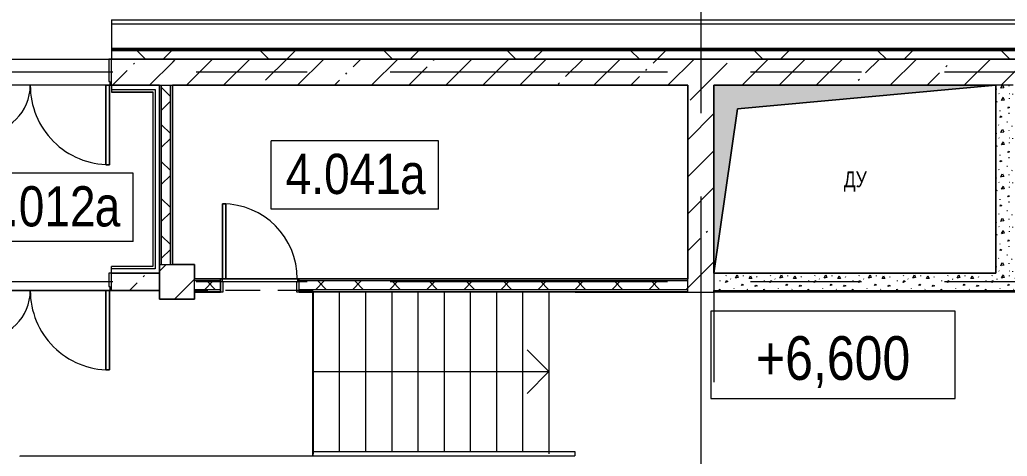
# Model space of a CAD drawing. Header units: millimetres. Extents: x 48966 to 294585, y -43515 to 30344.
# Drawn here: x 223176 to 234487, y -17879 to -12883 of the extents above; entities that cross this region are included whole.
import ezdxf

# ---------------------------------------------------------------- set-up
doc = ezdxf.new("R2010")
doc.units = ezdxf.units.MM
doc.linetypes.add('IMPORT-01 Штриховая _2 мм_', pattern=[600, 400, -200])
doc.linetypes.add('Осевые', pattern=[6350, 1270, -952.5, 3175, -952.5])
for name, color, linetype, lineweight in [('_Разделитель помещений_', 7, 'IMPORT-01 Штриховая _2 мм_', 9), ('Высотные отметки', 7, 'Continuous', 9), ('Двери', 7, 'Continuous', 9), ('Каркас_Импост', 7, 'Continuous', 9), ('Контуры', 7, 'Continuous', 9), ('Линии подступенков-1', 7, 'Continuous', 9), ('Линии свеса', 7, 'Continuous', 9), ('Марки помещений', 7, 'Continuous', 9), ('Обобщенные модели', 7, 'Continuous', 9), ('Обобщенные модели-1', 7, 'Continuous', 18), ('Общие ребра', 7, 'Continuous', 9), ('Ограждение', 7, 'Continuous', 9), ('Оси-2', 7, 'Осевые', 9), ('Панель', 7, 'Continuous', 9), ('Перекрытия', 7, 'Continuous', 9), ('Поручни', 7, 'Continuous', 9), ('Стены-1', 7, 'Continuous', 18), ('Стрелки вверх', 7, 'Continuous', 9), ('Типовые аннотации', 7, 'Continuous', 9), ('Штриховка разреза-1', 7, 'Continuous', 9), ('Элементы узлов', 7, 'Continuous', 9), ('Элементы узлов-1', 7, 'Continuous', 5)]:
    doc.layers.add(name, color=color, linetype=linetype, lineweight=lineweight)
doc.layers.add('Обобщенные модели-2', color=7, linetype='Continuous', lineweight=9, true_color=0xffbc79)
doc.styles.add('Arial', font='Arial.ttf', dxfattribs={"width": 0.8, "height": 180})
doc.styles.add('Arial Narrow', font='Arial Narrow.ttf', dxfattribs={"height": 500})
doc.styles.add('Arial Narrow_1', font='Arial Narrow.ttf', dxfattribs={"height": 460})
pattern_1 = [(45, (0, 0), (-493.914, 493.914), []), (45, (493.9, 0), (-493.914, 493.914), [873.125, -174.625, 6.706, -167.919])]
pattern_2 = [(45, (108045.05, 0), (-212.132, 212.132), []), (135, (108045.05, 0), (-212.132, -212.132), [])]
pattern_3 = [(45, (108045.05, 0), (-424.264, 424.264), [600, -100, 20, -100]), (45, (108045.05, 424), (-424.264, 424.264), [])]
pattern_4 = [(315, (108248.25, 20.32), (507.9997, 0), [7.184, -711.236]), (63.435, (108324.45, 76.2), (-0.0009, 508.0002), [11.359, -1124.563]), (90, (108166.97, 60.96), (-508, 508), [10.16, -497.84]), (315, (108045.05, 127), (507.9997, 0), [7.184, -711.236]), (270, (108375.25, 40.64), (508, -508), [6.706, -501.294]), (270, (108258.4, 386.1), (508, -508), [6.706, -501.294]), (45, (108329.53, 441.96), (0, 507.9997), [7.184, -711.236]), (90, (108227.93, 182.9), (-508, 508), [6.706, -501.294]), (90, (108166.97, 259.1), (-508, 508), [6.706, -501.294]), (270, (108324.45, 238.76), (508, -508), [6.706, -501.294]), (45, (108172.05, 426.72), (0, 507.9997), [7.184, -711.236]), (45, (108065.37, 284.48), (0, 507.9997), [7.184, -711.236]), (270, (108055.2, 492.76), (508, -508), [6.706, -501.294]), (315, (108380.33, 406.4), (507.9997, 0), [7.184, -711.236]), (90, (108522.57, 71.1), (-508, 508), [6.706, -501.294]), (315, (108400.65, 137.16), (507.9997, 0), [7.184, -711.236]), (90, (108522.57, 264.16), (-508, 508), [10.16, -497.84]), (90, (108527.65, 436.9), (-508, 508), [6.706, -501.294]), (90, (108420.97, 294.64), (-508, 508), [6.706, -501.294]), (315, (108405.73, 497.84), (507.9997, 0), [7.184, -711.236]), (0, (108522.57, 497.84), (508, 508), [6.706, -501.294]), (315, (108136.5, 508), (507.9997, 0), [7.184, -711.236]), (270, (108278.73, 132.1), (508, -508), [6.706, -501.294]), (0, (108497.17, 172.7), (508, 508), [6.706, -501.294]), (56.31, (108319.37, 5.08), (507.99879, 1016.00085), [18.316, -1813.304]), (315, (108329.53, 20.32), (507.9997, 0), [14.368, -704.052]), (194.036, (108339.69, 10.16), (-1524.00192, -507.99336), [20.945, -2073.593]), (60.255, (108075.53, 45.72), (508.001493, 1015.99859), [40.956, -4054.671]), (293.199, (108095.85, 81.28), (508.006508, -1015.996307), [38.688, -3830.124]), (180, (108111.1, 45.7), (-508, -508), [35.56, -472.44]), (63.435, (108065.37, 213.36), (-0.0009, 508.0002), [22.718, -1113.204]), (315, (108075.53, 233.68), (507.9997, 0), [14.368, -704.052]), (206.565, (108085.69, 223.52), (-508.00066, -508.0002), [22.718, -1113.204]), (66.801, (108431.13, 50.8), (1016.01901, 2539.993042), [38.688, -3830.124]), (296.565, (108446.37, 86.36), (508.0002, -508.00066), [34.078, -1101.845]), (189.462, (108461.61, 55.88), (-2540.002556, -507.985985), [30.901, -3059.143]), (82.875, (108248.25, 248.92), (-0.000517, 507.999884), [40.956, -4054.671]), (315, (108253.33, 289.56), (507.9997, 0), [35.921, -682.5]), (206.565, (108278.73, 264.16), (-508.00066, -508.0002), [34.078, -1101.845]), (71.565, (108420.97, 223.52), (0.00014, 507.99998), [16.064, -1590.373]), (326.31, (108426.05, 238.76), (1016.00085, -507.99879), [18.316, -1813.304]), (194.036, (108441.29, 228.6), (-1524.00192, -507.99336), [20.945, -2073.593]), (60.255, (108212.69, 472.44), (508.001493, 1015.99859), [40.956, -4054.671]), (288.435, (108233, 508), (508.0012, -1015.99951), [32.129, -1574.308]), (189.462, (108243.17, 477.52), (-2540.002556, -507.985985), [30.901, -3059.143]), (63.435, (108085.69, 411.48), (-0.0009, 508.0002), [34.078, -1101.845]), (296.565, (108100.93, 441.96), (508.0002, -508.00066), [34.078, -1101.845]), (180, (108116.17, 411.5), (-508, -508), [30.48, -477.52]), (56.31, (108151.73, 320.04), (507.99879, 1016.00085), [18.316, -1813.304]), (326.31, (108161.89, 335.28), (1016.00085, -507.99879), [18.316, -1813.304]), (191.31, (108177.13, 325.12), (-2031.99947, -508.00241), [25.903, -2564.399]), (63.435, (108324.45, 365.76), (-0.0009, 508.0002), [22.718, -1113.204]), (326.31, (108334.61, 386.08), (1016.00085, -507.99879), [18.316, -1813.304]), (201.801, (108349.85, 375.92), (-1016.00392, -507.992605), [27.357, -2708.307]), (60.255, (108436.21, 416.56), (508.001493, 1015.99859), [40.956, -4054.671]), (288.435, (108456.53, 452.12), (508.0012, -1015.99951), [32.129, -1574.308]), (189.462, (108466.69, 421.64), (-2540.002556, -507.985985), [30.901, -3059.143]), (56.31, (108507.33, 330.2), (507.99879, 1016.00085), [18.316, -1813.304]), (315, (108517.5, 345.44), (507.9997, 0), [14.368, -704.052]), (194.036, (108527.65, 335.28), (-1524.00192, -507.99336), [20.945, -2073.593])]
pattern_5 = [(45, (108045, 0), (-707.107, 707.107), []), (135, (108045, 0), (-707.107, -707.107), [])]

# ---------------------------------------------------------------- blocks, each defined once
blk = doc.blocks.new('Обобщенные модели 31 - Обобщенные модели 31-1216551-План 4-го этажа на отм_ _6_600')
at = {"layer": 'Обобщенные модели'}
h = blk.add_hatch(dxfattribs=at)
h.set_pattern_fill('FP_7', color=256, style=0, pattern_type=2)
h.set_pattern_definition(pattern_1)
h.paths.add_polyline_path([(110532, -16083), (110532, -15683), (110132, -15683), (110132, -16083)], flags=0)
h = blk.add_hatch(dxfattribs=at)
h.set_pattern_fill('FP_7', color=256, style=0, pattern_type=2)
h.set_pattern_definition(pattern_1)
h.paths.add_polyline_path([(116732, -16083), (117132, -16083), (117132, -15848), (116887, -15848), (116887, -15683), (116732, -15683), (116732, -15848)], flags=0)
h = blk.add_hatch(dxfattribs=at)
h.set_pattern_fill('FP_7', color=256, style=0, pattern_type=2)
h.set_pattern_definition(pattern_1)
h.paths.add_polyline_path([(117132, -15848), (117132, -15683), (116887, -15683), (116887, -15848)], flags=0)
at = {"layer": 'Обобщенные модели-1'}
for p, q in [((110532, -15683), (110132, -15683)), ((110132, -15683), (110132, -16083)), ((110532, -15683), (110532, -16083)), ((116732, -15683), (116887, -15683)), ((116732, -15683), (116732, -16083)), ((117132, -15683), (116887, -15683)), ((117132, -15683), (117132, -15848)), ((117132, -16083), (117132, -15848)), ((110132, -16083), (110532, -16083)), ((116732, -16083), (117132, -16083))]:
    blk.add_line(p, q, dxfattribs=at)
blk = doc.blocks.new('Дверь - Полуторная_001 - ДВ19_21-15-6256132-План 4-го этажа на отм_ _6_600')
at = {"layer": 'Двери'}
for p, q in [((-684, 1009), (-729, 1009)), ((-729, 1009), (-729, 100)), ((-684, 100), (-684, 1009)), ((684, 100), (684, 649)), ((684, 649), (729, 649)), ((729, 649), (729, 100)), ((-729, 100), (-684, 100)), ((729, 100), (684, 100))]:
    blk.add_line(p, q, dxfattribs=at)
for centre, radius, start, end in [((-729, 100), 909, 360, 90), ((729, 100), 549, 90, 180)]:
    blk.add_arc(centre, radius, start, end, dxfattribs=at)
at = {"layer": 'Каркас_Импост'}
for p, q in [((-730, 100), (-750, 100)), ((-750, 100), (-750, -100)), ((-730, 55), (-730, 100)), ((-720, 55), (-730, 55)), ((-720, -100), (-720, 55)), ((730, 55), (720, 55)), ((720, 55), (720, -100)), ((750, 100), (730, 100)), ((730, 100), (730, 55)), ((750, -100), (750, 100)), ((-750, -100), (-720, -100)), ((720, -100), (750, -100))]:
    blk.add_line(p, q, dxfattribs=at)
at = {"layer": 'Панель'}
for p, q in [((-729, 1009), (-684, 1009)), ((-729, 100), (-729, 1009)), ((-684, 1009), (-684, 100)), ((684, 649), (684, 100)), ((729, 649), (684, 649)), ((729, 100), (729, 649)), ((-684, 100), (-729, 100)), ((684, 100), (729, 100))]:
    blk.add_line(p, q, dxfattribs=at)
blk = doc.blocks.new('Дверь - Однопольная - ДВ11_21х9-6240635-План 4-го этажа на отм_ _6_600')
at = {"layer": 'Двери'}
for p, q in [((-389, 933), (-429, 933)), ((-429, 933), (-429, 75)), ((-389, 75), (-389, 933)), ((-429, 75), (-389, 75))]:
    blk.add_line(p, q, dxfattribs=at)
blk.add_arc((-429, 75), 858, 360, 90, dxfattribs=at)
at = {"layer": 'Каркас_Импост'}
for p, q in [((-430, 75), (-450, 75)), ((-450, 75), (-450, -75)), ((-430, 35), (-430, 75)), ((-420, 35), (-430, 35)), ((-420, -75), (-420, 35)), ((430, 35), (420, 35)), ((420, 35), (420, -75)), ((450, 75), (430, 75)), ((430, 75), (430, 35)), ((450, -75), (450, 75)), ((-450, -75), (-420, -75)), ((420, -75), (450, -75))]:
    blk.add_line(p, q, dxfattribs=at)
at = {"layer": 'Панель'}
for p, q in [((-429, 933), (-389, 933)), ((-429, 75), (-429, 933)), ((-389, 933), (-389, 75)), ((-389, 75), (-429, 75))]:
    blk.add_line(p, q, dxfattribs=at)
blk = doc.blocks.new('Ограждение - Ограждение-2485472-План 4-го этажа на отм_ _6_600')
at = {"layer": 'Поручни'}
for p, q in [((118491, -17825), (121191, -17825)), ((118491, -17876), (118491, -17825)), ((121191, -17825), (121491, -17825)), ((121491, -17825), (121491, -17876)), ((118491, -17876), (121191, -17876)), ((121191, -17876), (121491, -17876))]:
    blk.add_line(p, q, dxfattribs=at)
blk = doc.blocks.new('170_ОтверстиеПрямоугольноеВертикальное - 170_ОтверстиеПрямоугольноеВертикальное-5688932-План 4-го этажа на отм_ _6_600')
at = {"layer": 'Обобщенные модели'}
for p, q in [((-1615, -1075), (-1615, 1075)), ((-1615, 1075), (1615, 1075)), ((1615, 1075), (1615, -1075)), ((1615, -1075), (-1615, -1075))]:
    blk.add_line(p, q, dxfattribs=at)
blk = doc.blocks.new('Дверь - Полуторная_001 - ДВ19_21-15-6256093-План 4-го этажа на отм_ _6_600')
at = {"layer": 'Двери'}
for p, q in [((-684, 1059), (-729, 1059)), ((-729, 1059), (-729, 150)), ((-684, 150), (-684, 1059)), ((684, 150), (684, 699)), ((684, 699), (729, 699)), ((729, 699), (729, 150)), ((-729, 150), (-684, 150)), ((729, 150), (684, 150))]:
    blk.add_line(p, q, dxfattribs=at)
for centre, radius, start, end in [((-729, 150), 909, 360, 90), ((729, 150), 549, 90, 180)]:
    blk.add_arc(centre, radius, start, end, dxfattribs=at)
at = {"layer": 'Каркас_Импост'}
for p, q in [((-730, 150), (-750, 150)), ((-750, 150), (-750, -150)), ((-730, 105), (-730, 150)), ((750, 150), (730, 150)), ((730, 150), (730, 105)), ((750, -150), (750, 150)), ((-720, 105), (-730, 105)), ((-720, -150), (-720, 105)), ((730, 105), (720, 105)), ((720, 105), (720, -150)), ((-750, -150), (-720, -150)), ((720, -150), (750, -150))]:
    blk.add_line(p, q, dxfattribs=at)
at = {"layer": 'Панель'}
for p, q in [((-729, 1059), (-684, 1059)), ((-729, 150), (-729, 1059)), ((-684, 1059), (-684, 150)), ((684, 699), (684, 150)), ((729, 699), (684, 699)), ((729, 150), (729, 699)), ((-684, 150), (-729, 150)), ((684, 150), (729, 150))]:
    blk.add_line(p, q, dxfattribs=at)
blk = doc.blocks.new('Марка помещения_Р - Марка помещения-4575829-План 4-го этажа на отм_ _6_600')
at = {"layer": 'Марки помещений'}
for p, q in [((-4.79375, -1.95625), (-4.79375, 1.95625)), ((4.79375, 1.95625), (-4.79375, 1.95625)), ((4.79375, -1.95625), (4.79375, 1.95625)), ((4.79375, -1.95625), (-4.79375, -1.95625))]:
    blk.add_line(p, q, dxfattribs=at)
blk = doc.blocks.new('Высотные отметки - Высотная отметка - Рамка_14мм длина-4459141-План 4-го этажа на отм_ _6_600')
at = {"layer": 'Высотные отметки'}
for p, q in [((7, 5), (-7, 5)), ((-7, 5), (-7, 0)), ((7, 0), (7, 5)), ((-7, 0), (7, 0))]:
    blk.add_line(p, q, dxfattribs=at)

msp = doc.modelspace()

# ---------------------------------------------------------------- hatches: boundary and pattern name
at = {"layer": 'Штриховка разреза-1'}
h = msp.add_hatch(dxfattribs=at)
h.set_pattern_fill('FP_3', color=256, style=0, pattern_type=2)
h.set_pattern_definition(pattern_5)
h.paths.add_polyline_path([(230204.6, -13332.9), (236826.7, -13332.9), (236826.7, -13232.9), (224931.7, -13232.9), (224931.7, -13332.9), (226582.3, -13332.9)], flags=0)
h.paths.add_polyline_path([(212569.3, -13332.9), (212569.3, -13232.9), (212526.7, -13232.9), (212526.7, -13332.9)], flags=0)
h = msp.add_hatch(dxfattribs=at)
h.set_pattern_fill('FP_3', color=256, style=0, pattern_type=2)
h.set_pattern_definition(pattern_5)
h.paths.add_polyline_path([(224771.1, -13332.9), (224931.7, -13332.9), (224931.7, -13232.9), (224226.7, -13232.9), (224226.7, -13332.9)], flags=0)
h.paths.add_polyline_path([(222726.7, -13332.9), (222726.7, -13232.9), (215926.7, -13232.9), (215926.7, -13332.9), (222054.4, -13332.9)], flags=0)
h.paths.add_polyline_path([(214809.7, -13332.9), (214926.7, -13332.9), (214926.7, -13232.9), (213926.7, -13232.9), (213926.7, -13332.9), (214426.7, -13332.9)], flags=0)
h.paths.add_polyline_path([(212569.3, -13332.9), (213126.7, -13332.9), (213126.7, -13232.9), (212569.3, -13232.9)], flags=0)
h = msp.add_hatch(dxfattribs=at)
h.set_pattern_fill('FP_4', color=256, style=0, pattern_type=2)
h.set_pattern_definition(pattern_3)
h.paths.add_polyline_path([(224926.7, -13632.9), (224931.7, -13632.9), (224931.7, -13332.9), (224226.7, -13332.9), (224226.7, -13632.9), (224901.7, -13632.9)], flags=0)
h.paths.add_polyline_path([(221974.7, -13632.9), (222726.7, -13632.9), (222726.7, -13332.9), (215926.7, -13332.9), (215926.7, -13632.9), (221148.8, -13632.9)], flags=0)
h.paths.add_polyline_path([(214809.7, -13632.9), (214926.7, -13632.9), (214926.7, -13332.9), (214426.7, -13332.9), (214426.7, -13632.9), (214803.7, -13632.9)], flags=0)
h = msp.add_hatch(dxfattribs=at)
h.set_pattern_fill('FP_4', color=256, style=0, pattern_type=2)
h.set_pattern_definition(pattern_3)
h.paths.add_polyline_path([(234356.7, -13632.9), (236826.7, -13632.9), (236826.7, -13332.9), (224931.7, -13332.9), (224931.7, -13632.9), (233826.9, -13632.9)], flags=0)
h = msp.add_hatch(dxfattribs=at)
h.set_pattern_fill('FP_5', color=256, style=0, pattern_type=2)
h.set_pattern_definition(pattern_2)
h.paths.add_polyline_path([(224901.7, -15682.9), (224901.7, -13632.9), (224801.7, -13632.9), (224801.7, -15682.9)], flags=0)
h = msp.add_hatch(dxfattribs=at)
h.set_pattern_fill('FP_4', color=256, style=0, pattern_type=2)
h.set_pattern_definition(pattern_3)
h.paths.add_polyline_path([(231126.7, -16002.9), (231126.7, -13632.9), (230826.7, -13632.9), (230826.7, -16002.9)], flags=0)
h = msp.add_hatch(dxfattribs=at)
h.set_pattern_fill('FP_18', color=256, style=0, pattern_type=2)
h.set_pattern_definition(pattern_4)
h.paths.add_polyline_path([(234356.7, -15782.9), (234556.7, -15782.9), (234556.7, -13632.9), (234356.7, -13632.9), (234356.7, -14145.1)], flags=0)
h = msp.add_hatch(dxfattribs=at)
h.set_pattern_fill('FP_4', color=256, style=0, pattern_type=2)
h.set_pattern_definition(pattern_3)
h.paths.add_polyline_path([(224776.7, -15982.9), (224776.7, -15782.9), (224226.7, -15782.9), (224226.7, -15982.9), (224771.1, -15982.9)], flags=0)
h.paths.add_polyline_path([(222726.7, -15982.9), (222726.7, -15782.9), (218576.7, -15782.9), (218576.7, -15982.9), (222054.4, -15982.9)], flags=0)
h = msp.add_hatch(dxfattribs=at)
h.set_pattern_fill('FP_18', color=256, style=0, pattern_type=2)
h.set_pattern_definition(pattern_4)
h.paths.add_polyline_path([(231126.7, -15982.9), (236826.7, -15982.9), (236826.7, -15782.9), (231126.7, -15782.9)], flags=0)
h = msp.add_hatch(dxfattribs=at)
h.set_pattern_fill('FP_5', color=256, style=0, pattern_type=2)
h.set_pattern_definition(pattern_2)
h.paths.add_polyline_path([(225176.7, -15972.9), (225476.7, -15972.9), (225476.7, -15872.9), (225176.7, -15872.9)], flags=0)
h.paths.add_polyline_path([(226531.7, -15972.9), (226531.7, -15872.9), (226376.7, -15872.9), (226376.7, -15972.9)], flags=0)
h = msp.add_hatch(dxfattribs=at)
h.set_pattern_fill('FP_5', color=256, style=0, pattern_type=2)
h.set_pattern_definition(pattern_2)
h.paths.add_polyline_path([(226531.7, -15972.9), (230826.7, -15972.9), (230826.7, -15872.9), (226531.7, -15872.9)], flags=0)
at = {"layer": 'Элементы узлов-1'}
msp.add_hatch(color=256, dxfattribs=at).paths.add_polyline_path([(231126.7, -15782.9), (231395.7, -13901.9), (234356.7, -13632.9), (231126.7, -13632.9), (231126.7, -14145.1)], flags=0)

# ---------------------------------------------------------------- linework, layer by layer
at = {"layer": '_Разделитель помещений_'}
msp.add_line((226531.7, -15982.9), (225186.7, -15982.9), dxfattribs=at)
at = {"layer": 'Высотные отметки'}
msp.add_line((232491.3, -17219.8), (232491.3, -17219.8), dxfattribs=at)
msp.add_line((232491.3, -17219.8), (232491.3, -17219.8), dxfattribs=at)
at = {"layer": 'Контуры'}
msp.add_line((226536.3, -15997.9), (226536.3, -17851.2), dxfattribs=at)
at = {"layer": 'Линии подступенков-1'}
for p, q in [((226536.3, -15997.9), (226536.3, -17851.2)), ((226836.3, -15997.9), (226836.3, -17825.4)), ((227136.3, -15997.9), (227136.3, -17825.4)), ((227436.3, -15997.9), (227436.3, -17825.4)), ((227736.3, -15997.9), (227736.3, -17825.4)), ((228036.3, -15997.9), (228036.3, -17825.4)), ((228336.3, -15997.9), (228336.3, -17825.4)), ((228636.3, -15997.9), (228636.3, -17825.4)), ((228936.3, -15997.9), (228936.3, -17825.4)), ((229236.3, -15997.9), (229236.3, -17851.2))]:
    msp.add_line(p, q, dxfattribs=at)
at = {"layer": 'Линии свеса'}
for p, q in [((226836.3, -15997.9), (226836.3, -17825.4)), ((227136.3, -15997.9), (227136.3, -17825.4)), ((227436.3, -15997.9), (227436.3, -17825.4)), ((227736.3, -15997.9), (227736.3, -17825.4)), ((228036.3, -15997.9), (228036.3, -17825.4)), ((228336.3, -15997.9), (228336.3, -17825.4)), ((228636.3, -15997.9), (228636.3, -17825.4)), ((228936.3, -15997.9), (228936.3, -17825.4)), ((229236.3, -15997.9), (229236.3, -17851.2))]:
    msp.add_line(p, q, dxfattribs=at)
at = {"layer": 'Обобщенные модели-2'}
for p, q in [((234356.7, -13632.9), (231126.7, -13632.9)), ((231126.7, -13632.9), (231126.7, -15782.9)), ((234356.7, -15782.9), (234356.7, -13632.9)), ((231126.7, -15782.9), (234356.7, -15782.9))]:
    msp.add_line(p, q, dxfattribs=at)
at = {"layer": 'Общие ребра'}
for p, q in [((224226.7, -12883.9), (224931.7, -12883.9)), ((224931.7, -12883.9), (236826.7, -12883.9)), ((224226.7, -12928.9), (224931.7, -12928.9)), ((224931.7, -12928.9), (236826.7, -12928.9)), ((224226.7, -13206.9), (224931.7, -13206.9)), ((224226.7, -13208.9), (224931.7, -13208.9)), ((224226.7, -13220.9), (224931.7, -13220.9)), ((224226.7, -13232.9), (224931.7, -13232.9)), ((224931.7, -13206.9), (236826.7, -13206.9)), ((224931.7, -13208.9), (236826.7, -13208.9)), ((224931.7, -13220.9), (236826.7, -13220.9)), ((224931.7, -13232.9), (236826.7, -13232.9)), ((224931.7, -13332.9), (224226.7, -13332.9)), ((224226.7, -13332.9), (224931.7, -13332.9)), ((236826.7, -13332.9), (224931.7, -13332.9)), ((224931.7, -13332.9), (236826.7, -13332.9)), ((224226.7, -13632.9), (224699.7, -13632.9)), ((224699.7, -13632.9), (224226.7, -13632.9)), ((224226.7, -13682.9), (224699.7, -13682.9)), ((224726.7, -13632.9), (224699.7, -13632.9)), ((224699.7, -13682.9), (224701.7, -13682.9)), ((224701.7, -13682.9), (224726.7, -13682.9)), ((224726.7, -13682.9), (224726.7, -15705.9)), ((224776.7, -13632.9), (224801.7, -13632.9)), ((224801.7, -15682.9), (224801.7, -13632.9)), ((224801.7, -13632.9), (224901.7, -13632.9)), ((224901.7, -13632.9), (224926.7, -13632.9)), ((224901.7, -15682.9), (224901.7, -13632.9)), ((234556.7, -13632.9), (234356.7, -13632.9)), ((224226.7, -13707.9), (224699.7, -13707.9)), ((224699.7, -13707.9), (224701.7, -13707.9)), ((224701.7, -13707.9), (224701.7, -15705.9)), ((224701.7, -15707.9), (224226.7, -15707.9)), ((224701.7, -15705.9), (224701.7, -15707.9)), ((224726.7, -15705.9), (224726.7, -15707.9)), ((224726.7, -15707.9), (224726.7, -15732.9)), ((224726.7, -15732.9), (224226.7, -15732.9)), ((224776.7, -15782.9), (224226.7, -15782.9)), ((224226.7, -15782.9), (224776.7, -15782.9)), ((231126.7, -15782.9), (231126.7, -15982.9)), ((225476.7, -15872.9), (225176.7, -15872.9)), ((226531.7, -15872.9), (226376.7, -15872.9)), ((230826.7, -15872.9), (226531.7, -15872.9)), ((230826.7, -15872.9), (230826.7, -15847.9)), ((230826.7, -15972.9), (230826.7, -15872.9)), ((224226.7, -15982.9), (224776.7, -15982.9)), ((225476.7, -15972.9), (225176.7, -15972.9)), ((225176.7, -15997.9), (225476.7, -15997.9)), ((225476.7, -15997.9), (225176.7, -15997.9)), ((226531.7, -15972.9), (226376.7, -15972.9)), ((226376.7, -15997.9), (226531.7, -15997.9)), ((226531.7, -15997.9), (226376.7, -15997.9)), ((230826.7, -15972.9), (226531.7, -15972.9)), ((226531.7, -15997.9), (229536.4, -15997.9)), ((229536.4, -15997.9), (226531.7, -15997.9)), ((229536.4, -15997.9), (230824.7, -15997.9)), ((230824.7, -15997.9), (229536.4, -15997.9)), ((230826.7, -15997.9), (230826.7, -15972.9))]:
    msp.add_line(p, q, dxfattribs=at)
at = {"layer": 'Оси-2'}
for p, q in [((230976.7, 25417.1), (230976.7, -41737.8)), ((258216.7, -13482.9), (199731.8, -13482.9)), ((258216.7, -15882.9), (199731.8, -15882.9))]:
    msp.add_line(p, q, dxfattribs=at)
at = {"layer": 'Перекрытия'}
for p, q in [((214426.7, -13332.9), (232619, -13332.9)), ((224776.7, -13632.9), (222176.7, -13632.9)), ((224776.7, -15682.9), (224776.7, -13632.9)), ((224926.7, -13632.9), (224926.7, -15682.9)), ((230826.7, -13632.9), (224926.7, -13632.9)), ((230826.7, -15847.9), (230826.7, -13632.9)), ((234356.7, -13632.9), (234356.7, -15782.9)), ((224776.7, -15782.9), (224776.7, -15682.9)), ((224926.7, -15682.9), (225176.7, -15682.9)), ((225176.7, -15682.9), (225176.7, -15847.9)), ((224276.7, -15782.9), (224776.7, -15782.9)), ((225176.7, -15847.9), (230826.7, -15847.9)), ((226376.7, -15847.9), (225476.7, -15847.9)), ((225476.7, -15847.9), (225476.7, -15997.9)), ((226376.7, -15997.9), (226376.7, -15847.9)), ((231126.7, -15852.9), (231126.7, -17032.9)), ((224776.7, -15982.9), (218576.7, -15982.9)), ((222776.7, -15982.9), (224276.7, -15982.9)), ((224776.7, -16082.9), (224776.7, -15982.9)), ((225476.7, -15997.9), (225176.7, -15997.9)), ((225176.7, -15997.9), (225176.7, -16082.9)), ((226531.7, -15997.9), (226376.7, -15997.9)), ((226531.7, -17877.9), (226531.7, -15982.9)), ((226531.7, -17877.9), (226531.7, -15997.9)), ((230826.7, -16000.8), (229521.3, -16000.8)), ((236826.7, -16000.8), (231126.7, -16000.8)), ((225176.7, -16082.9), (224776.7, -16082.9)), ((229521.3, -17877.9), (223176.7, -17877.9)), ((223176.7, -17877.9), (223176.7, -17882.9))]:
    msp.add_line(p, q, dxfattribs=at)
at = {"layer": 'Стены-1'}
for p, q in [((224226.7, -12881.9), (224226.7, -13332.9)), ((224226.7, -13632.9), (224226.7, -13332.9)), ((224226.7, -13632.9), (224226.7, -13709.9)), ((224699.7, -13632.9), (224776.7, -13632.9)), ((224776.7, -13632.9), (224726.7, -13632.9)), ((224776.7, -13632.9), (224776.7, -15682.9)), ((224776.7, -15705.9), (224776.7, -13632.9)), ((224926.7, -15682.9), (224926.7, -13632.9)), ((224926.7, -13632.9), (224931.7, -13632.9)), ((224928.7, -13632.9), (224931.7, -13632.9)), ((224928.7, -13634.9), (224931.7, -13634.9)), ((230826.7, -13632.9), (224931.7, -13632.9)), ((230824.7, -13632.9), (224931.7, -13632.9)), ((230824.7, -13634.9), (224931.7, -13634.9)), ((230826.7, -13632.9), (230826.7, -15847.9)), ((234356.7, -13632.9), (231126.7, -13632.9)), ((231126.7, -15782.9), (231126.7, -13632.9)), ((234356.7, -13632.9), (234356.7, -15782.9)), ((224226.7, -13709.9), (224699.7, -13709.9)), ((224699.7, -13709.9), (224699.7, -15705.9)), ((224699.7, -15705.9), (224226.7, -15705.9)), ((224226.7, -15782.9), (224226.7, -15705.9)), ((224776.7, -15682.9), (224926.7, -15682.9)), ((224776.7, -15732.9), (224776.7, -15705.9)), ((225176.7, -15847.9), (225176.7, -15682.9)), ((225178.7, -15682.9), (225178.7, -15845.9)), ((224226.7, -15982.9), (224226.7, -15782.9)), ((224776.7, -15782.9), (224776.7, -15732.9)), ((224776.7, -15982.9), (224776.7, -15782.9)), ((234356.7, -15782.9), (231126.7, -15782.9)), ((225476.7, -15847.9), (225176.7, -15847.9)), ((225176.7, -15997.9), (225176.7, -15847.9)), ((225176.7, -15847.9), (225178.7, -15847.9)), ((225178.7, -15845.9), (230824.7, -15845.9)), ((225178.7, -15847.9), (226531.7, -15847.9)), ((225476.7, -15997.9), (225476.7, -15847.9)), ((226376.7, -15847.9), (226531.7, -15847.9)), ((226376.7, -15997.9), (226376.7, -15847.9)), ((230826.7, -15847.9), (226531.7, -15847.9)), ((230826.7, -15847.9), (226531.7, -15847.9)), ((230826.7, -15847.9), (230826.7, -15845.9)), ((225176.7, -15997.9), (225176.7, -15999.9)), ((225178.7, -15999.9), (225476.7, -15999.9)), ((225476.7, -15997.9), (225476.7, -15999.9)), ((226376.7, -15997.9), (226376.7, -15999.9)), ((226376.7, -15999.9), (226531.7, -15999.9)), ((229536.4, -15999.9), (226531.7, -15999.9)), ((229536.4, -15999.9), (230824.7, -15999.9)), ((230826.7, -15997.9), (230824.7, -15997.9)), ((230826.7, -15997.9), (230826.7, -16002.9)), ((230826.7, -16002.9), (231126.7, -16002.9)), ((231126.7, -16002.9), (231126.7, -15982.9)), ((231126.7, -15982.9), (236826.7, -15982.9))]:
    msp.add_line(p, q, dxfattribs=at)
at = {"layer": 'Стрелки вверх'}
for p, q in [((229236.3, -16911.2), (228986.3, -16661.2)), ((226536.3, -16911.2), (226836.3, -16911.2)), ((226836.3, -16911.2), (227136.3, -16911.2)), ((227136.3, -16911.2), (227436.3, -16911.2)), ((227436.3, -16911.2), (227736.3, -16911.2)), ((227736.3, -16911.2), (228036.3, -16911.2)), ((228036.3, -16911.2), (228336.3, -16911.2)), ((228336.3, -16911.2), (228636.3, -16911.2)), ((228636.3, -16911.2), (228936.3, -16911.2)), ((228936.3, -16911.2), (229236.3, -16911.2)), ((229236.3, -16911.2), (228986.3, -17161.2))]:
    msp.add_line(p, q, dxfattribs=at)
at = {"layer": 'Элементы узлов'}
for p, q in [((234356.7, -13632.9), (231126.7, -13632.9)), ((231126.7, -13632.9), (231126.7, -15782.9)), ((234356.7, -13632.9), (231395.7, -13901.9)), ((231395.7, -13901.9), (234356.7, -13632.9)), ((234356.7, -15782.9), (234356.7, -13632.9)), ((231395.7, -13901.9), (231126.7, -15782.9)), ((231126.7, -15782.9), (231395.7, -13901.9)), ((231126.7, -15782.9), (234356.7, -15782.9))]:
    msp.add_line(p, q, dxfattribs=at)

# ---------------------------------------------------------------- block references
at = {"layer": 'Высотные отметки', "xscale": 199.9999999999999, "yscale": 199.9999999999999, "zscale": 199.9999999999999}
msp.add_blockref('Высотные отметки - Высотная отметка - Рамка_14мм длина-4459141-План 4-го этажа на отм_ _6_600', (232491.3, -17219.8), dxfattribs=at)
at = {"layer": 'Двери', "rotation": 180}
for name, p in [('Дверь - Полуторная_001 - ДВ19_21-15-6256093-План 4-го этажа на отм_ _6_600', (223476.7, -13482.9)), ('Дверь - Полуторная_001 - ДВ19_21-15-6256132-План 4-го этажа на отм_ _6_600', (223476.7, -15882.9))]:
    msp.add_blockref(name, p, dxfattribs=at)
at = {"layer": 'Двери'}
msp.add_blockref('Дверь - Однопольная - ДВ11_21х9-6240635-План 4-го этажа на отм_ _6_600', (225926.7, -15922.9), dxfattribs=at)
at = {"layer": 'Марки помещений', "xscale": 199.9999999999999, "yscale": 199.9999999999999, "zscale": 199.9999999999999}
for p in [(227015.4, -14659.1), (223518.4, -15030.4)]:
    msp.add_blockref('Марка помещения_Р - Марка помещения-4575829-План 4-го этажа на отм_ _6_600', p, dxfattribs=at)
at = {"layer": 'Обобщенные модели'}
msp.add_blockref('Обобщенные модели 31 - Обобщенные модели 31-1216551-План 4-го этажа на отм_ _6_600', (108045, 0), dxfattribs=at)
at = {"layer": 'Ограждение'}
msp.add_blockref('Ограждение - Ограждение-2485472-План 4-го этажа на отм_ _6_600', (108045, 0), dxfattribs=at)
at = {"layer": 'Элементы узлов'}
msp.add_blockref('170_ОтверстиеПрямоугольноеВертикальное - 170_ОтверстиеПрямоугольноеВертикальное-5688932-План 4-го этажа на отм_ _6_600', (232741.7, -14707.9), dxfattribs=at)

# ---------------------------------------------------------------- texts
at = {"layer": 'Марки помещений', "char_height": 460, "attachment_point": 1, "style": 'Arial Narrow_1'}
for s, insert, width in [('4.041', (226222.5, -14417.3), 1587.341), ('\\fArial Narrow|b0|i0|c204|p34|;а', (227532.2, -14417.3), 352.742), ('4.012', (222725.5, -14788.5), 1587.341), ('\\fArial Narrow|b0|i0|c204|p34|;а', (224035.2, -14788.5), 352.742)]:
    msp.add_mtext(s, dxfattribs=dict(at, insert=insert, width=width))
at = {"layer": 'Типовые аннотации', "insert": (232613.9, -14619.9), "char_height": 180, "width": 320.675, "attachment_point": 1, "style": 'Arial'}
msp.add_mtext('ДУ', dxfattribs=at)

# ---------------------------------------------------------------- next in the draw order: texts
at = {"layer": 'Высотные отметки', "insert": (231608.6, -16505.4), "char_height": 500, "width": 2118.479, "attachment_point": 1, "line_spacing_factor": 0.974696, "style": 'Arial Narrow', "bg_fill": 3, "box_fill_scale": 1.25, "bg_fill_color": 256, "bg_fill_true_color": 13158600, "bg_fill_transparency": 0}
msp.add_mtext('+6,600', dxfattribs=at)

doc.saveas('drawing.dxf')
